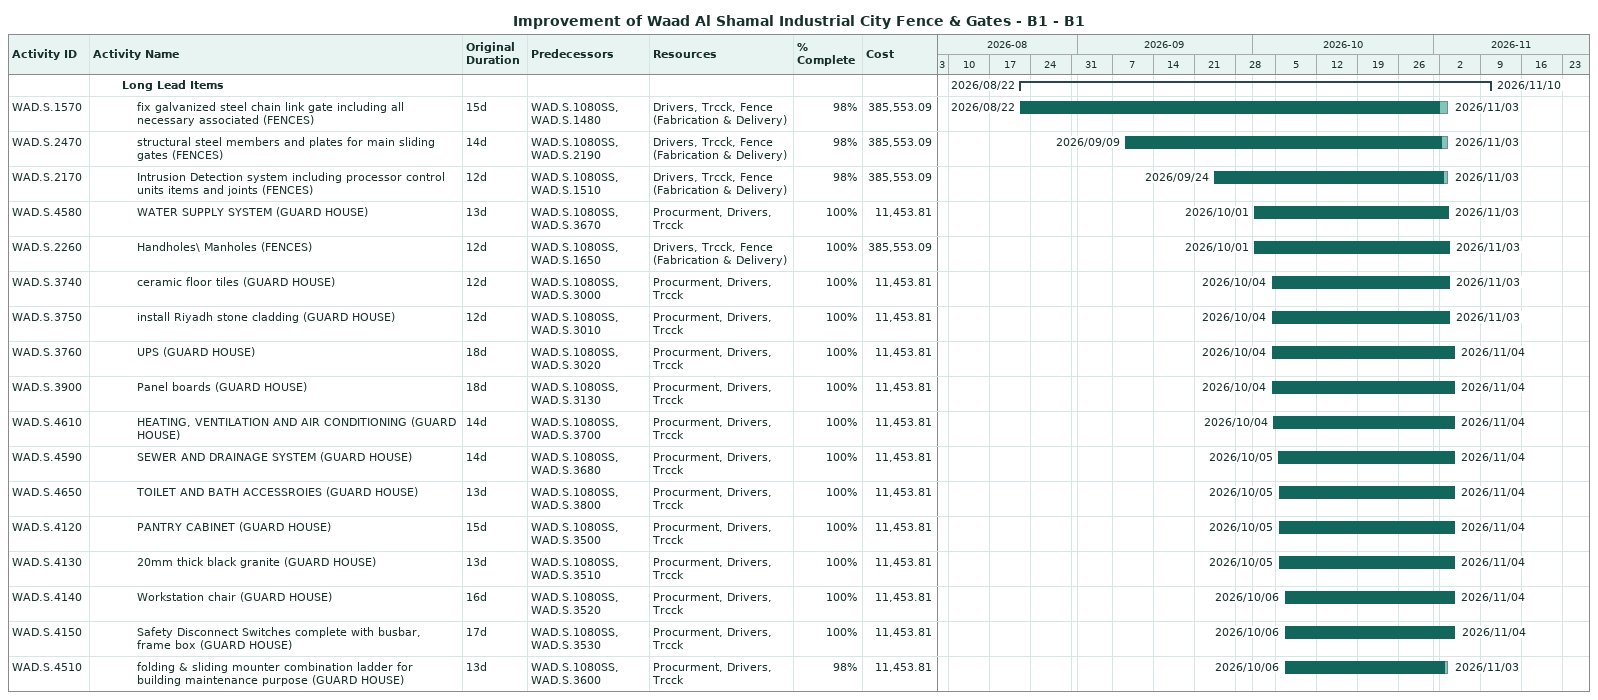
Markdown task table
Improvement of Waad Al Shamal Industrial City Fence & Gates - B1 - B1

| ID | Level | Task | Original duration | Start | Finish | Predecessors | Resources | % complete | Cost |
|---|---|---|---|---|---|---|---|---|---|
|  | 3 | **Long Lead Items** |  | 2026-08-22 | 2026-11-10 |  |  |  |  |
| WAD.S.1570 | 4 | fix galvanized steel chain link gate including all necessary associated (FENCES) | 15d | 2026-08-22 | 2026-11-03 | WAD.S.1080SS, WAD.S.1480 | Drivers, Trcck, Fence (Fabrication & Delivery) | 98 | 385553.09 |
| WAD.S.2470 | 4 | structural steel members and plates for main sliding gates (FENCES) | 14d | 2026-09-09 | 2026-11-03 | WAD.S.1080SS, WAD.S.2190 | Drivers, Trcck, Fence (Fabrication & Delivery) | 98 | 385553.09 |
| WAD.S.2170 | 4 | Intrusion Detection system including processor control units items and joints (FENCES) | 12d | 2026-09-24 | 2026-11-03 | WAD.S.1080SS, WAD.S.1510 | Drivers, Trcck, Fence (Fabrication & Delivery) | 98 | 385553.09 |
| WAD.S.4580 | 4 | WATER SUPPLY SYSTEM (GUARD HOUSE) | 13d | 2026-10-01 | 2026-11-03 | WAD.S.1080SS, WAD.S.3670 | Procurment, Drivers, Trcck | 100 | 11453.81 |
| WAD.S.2260 | 4 | Handholes\ Manholes (FENCES) | 12d | 2026-10-01 | 2026-11-03 | WAD.S.1080SS, WAD.S.1650 | Drivers, Trcck, Fence (Fabrication & Delivery) | 100 | 385553.09 |
| WAD.S.3740 | 4 | ceramic floor tiles (GUARD HOUSE) | 12d | 2026-10-04 | 2026-11-03 | WAD.S.1080SS, WAD.S.3000 | Procurment, Drivers, Trcck | 100 | 11453.81 |
| WAD.S.3750 | 4 | install Riyadh stone cladding (GUARD HOUSE) | 12d | 2026-10-04 | 2026-11-03 | WAD.S.1080SS, WAD.S.3010 | Procurment, Drivers, Trcck | 100 | 11453.81 |
| WAD.S.3760 | 4 | UPS (GUARD HOUSE) | 18d | 2026-10-04 | 2026-11-04 | WAD.S.1080SS, WAD.S.3020 | Procurment, Drivers, Trcck | 100 | 11453.81 |
| WAD.S.3900 | 4 | Panel boards (GUARD HOUSE) | 18d | 2026-10-04 | 2026-11-04 | WAD.S.1080SS, WAD.S.3130 | Procurment, Drivers, Trcck | 100 | 11453.81 |
| WAD.S.4610 | 4 | HEATING, VENTILATION AND AIR CONDITIONING (GUARD HOUSE) | 14d | 2026-10-04 | 2026-11-04 | WAD.S.1080SS, WAD.S.3700 | Procurment, Drivers, Trcck | 100 | 11453.81 |
| WAD.S.4590 | 4 | SEWER AND DRAINAGE SYSTEM (GUARD HOUSE) | 14d | 2026-10-05 | 2026-11-04 | WAD.S.1080SS, WAD.S.3680 | Procurment, Drivers, Trcck | 100 | 11453.81 |
| WAD.S.4650 | 4 | TOILET AND BATH ACCESSROIES (GUARD HOUSE) | 13d | 2026-10-05 | 2026-11-04 | WAD.S.1080SS, WAD.S.3800 | Procurment, Drivers, Trcck | 100 | 11453.81 |
| WAD.S.4120 | 4 | PANTRY CABINET (GUARD HOUSE) | 15d | 2026-10-05 | 2026-11-04 | WAD.S.1080SS, WAD.S.3500 | Procurment, Drivers, Trcck | 100 | 11453.81 |
| WAD.S.4130 | 4 | 20mm thick black granite (GUARD HOUSE) | 13d | 2026-10-05 | 2026-11-04 | WAD.S.1080SS, WAD.S.3510 | Procurment, Drivers, Trcck | 100 | 11453.81 |
| WAD.S.4140 | 4 | Workstation chair (GUARD HOUSE) | 16d | 2026-10-06 | 2026-11-04 | WAD.S.1080SS, WAD.S.3520 | Procurment, Drivers, Trcck | 100 | 11453.81 |
| WAD.S.4150 | 4 | Safety Disconnect Switches complete with busbar, frame box (GUARD HOUSE) | 17d | 2026-10-06 | 2026-11-04 | WAD.S.1080SS, WAD.S.3530 | Procurment, Drivers, Trcck | 100 | 11453.81 |
| WAD.S.4510 | 4 | folding & sliding mounter combination ladder for building maintenance purpose (GUARD HOUSE) | 13d | 2026-10-06 | 2026-11-03 | WAD.S.1080SS, WAD.S.3600 | Procurment, Drivers, Trcck | 98 | 11453.81 |
